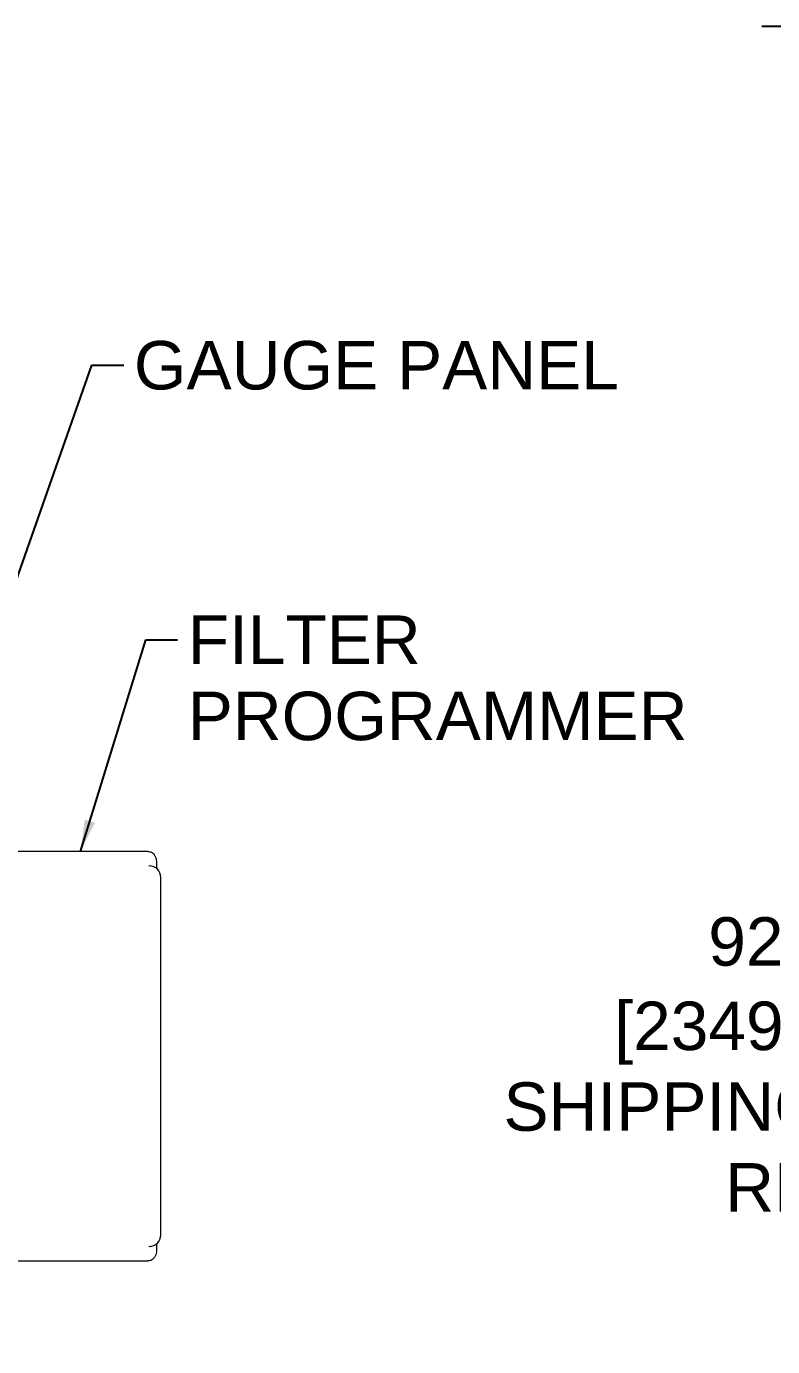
# Model space of a CAD drawing. Header units: inches. Extents: x 17 to 469, y 7 to 301.
# Drawn here: x 263.7 to 296.1, y 74.8 to 132 of the extents above; entities that cross this region are included whole.
import ezdxf

# ---------------------------------------------------------------- set-up
doc = ezdxf.new("R2010")
doc.units = ezdxf.units.IN
doc.header["$LTSCALE"] = 14
doc.header["$MEASUREMENT"] = 0
for name, color, linetype, lineweight in [('Dimension (ANSI)', 7, 'Continuous', 25), ('Symbol (ANSI)', 7, 'Continuous', 25), ('Visible (ANSI)', 7, 'Continuous', 50)]:
    doc.layers.add(name, color=color, linetype=linetype, lineweight=lineweight)
doc.styles.add('MEMCOR Medium', font='arial.ttf')
doc.dimstyles.new('Default (ANSI)', dxfattribs={"dimscale": 14, "dimtxt": 0.15, "dimasz": 0.098425, "dimexe": 0.125, "dimexo": 0.0625, "dimgap": 0.031496, "dimtad": 0, "dimtih": 1, "dimtoh": 1, "dimdec": 4, "dimrnd": 1e-08, "dimzin": 3, "dimdsep": 46, "dimlunit": 5, "dimtxsty": 'MEMCOR Medium', "dimcen": 0.09, "dimdle": 0.393701, "dimclrd": 256, "dimclre": 256, "dimclrt": 256, "dimadec": 0, "dimazin": 1, "dimtfac": 0.8, "dimtofl": 0, "dimtmove": 0, "dimatfit": 3, "dimfxl": 1, "dimfrac": 1, "dimtolj": 1, "dimtzin": 4, "dimlwd": -1, "dimlwe": -1, "dimarcsym": 0})
doc.dimstyles.new('Default (ANSI)$7', dxfattribs={"dimscale": 14, "dimtxt": 0.15, "dimasz": 0.098425, "dimexe": 0.125, "dimexo": 0.0625, "dimgap": 0.031496, "dimtad": 0, "dimtih": 1, "dimtoh": 1, "dimdec": 4, "dimrnd": 1e-08, "dimzin": 3, "dimdsep": 46, "dimlunit": 5, "dimtxsty": 'MEMCOR Medium', "dimcen": 0.09, "dimdle": 0.393701, "dimclrd": 256, "dimclre": 256, "dimclrt": 256, "dimadec": 0, "dimazin": 1, "dimtfac": 0.8, "dimtofl": 0, "dimtmove": 0, "dimatfit": 3, "dimfxl": 1, "dimfrac": 1, "dimtolj": 1, "dimtzin": 4, "dimlwd": -1, "dimlwe": -1, "dimarcsym": 0})

# ---------------------------------------------------------------- blocks, each defined once
blk = doc.blocks.new('*D28')
at = {"layer": 'Defpoints', "color": 0, "transparency": 16777216}
for p in [(297.357, 132.024), (359.397, 132.024), (339.738, 39.509)]:
    blk.add_point(p, dxfattribs=at)
at = {"layer": 'Dimension (ANSI)', "transparency": 16777216}
for p, q in [((358.522, 132.024), (295.607, 132.024)), ((297.357, 130.646), (297.357, 97.371)), ((297.357, 40.887), (297.357, 83.053)), ((338.863, 39.509), (295.607, 39.509))]:
    blk.add_line(p, q, dxfattribs=at)
for points in [[(297.127, 130.646), (297.587, 130.646), (297.357, 132.024)], [(297.127, 40.887), (297.587, 40.887), (297.357, 39.509)]]:
    blk.add_solid(points, dxfattribs=at)
at = {"layer": 'Dimension (ANSI)', "transparency": 16777216, "char_height": 2.1, "attachment_point": 5, "style": 'MEMCOR Medium'}
for s, insert in [('\\A1; \\fArial|b0|i0;92{\\H0.8x;\\S1#2;} in', (297.357, 92.358)), ('\\A1;[2349.9 mm]{\\P\\fArial|b0|i0;SHIPPING HEIGHT\\P\\fArial|b0|i0;REF.}', (297.357, 85.199))]:
    blk.add_mtext(s, dxfattribs=dict(at, insert=insert))

msp = doc.modelspace()

# ---------------------------------------------------------------- linework, layer by layer
at = {"layer": 'Visible (ANSI)', "linetype": 'Continuous', "lineweight": 18}
for p, q in [((268.983277, 96.259211), (261.733277, 96.259211)), ((269.358277, 95.759211), (269.358277, 95.520888)), ((269.54129, 79.634211), (269.54129, 95.134211)), ((269.358277, 79.247534), (269.358277, 79.009211)), ((261.733277, 78.509211), (268.983277, 78.509211))]:
    msp.add_line(p, q, dxfattribs=at)
for centre, start, end in [((269.04129, 95.134211), 0, 90), ((269.04129, 79.634211), 270, 0)]:
    msp.add_arc(centre, 0.5, start, end, dxfattribs=at)
for points, knots in [([(268.983277, 96.259211), (269.018554, 96.259211), (269.053665, 96.252981), (269.119521, 96.230463), (269.149576, 96.213658), (269.20694, 96.171347), (269.23178, 96.144866), (269.279363, 96.081741), (269.298608, 96.04451), (269.328486, 95.969232), (269.338961, 95.931029), (269.353385, 95.853638), (269.357269, 95.814458), (269.35822, 95.76987), (269.358277, 95.764541), (269.358277, 95.759211)], [4.71238898, 4.71238898, 4.71238898, 4.71238898, 4.881717064, 4.881717064, 5.065708718, 5.065708718, 5.298074764, 5.298074764, 5.61223403, 5.61223403, 5.926393295, 5.926393295, 6.24055256, 6.24055256, 6.283185307, 6.283185307, 6.283185307, 6.283185307]), ([(269.020244, 95.638312), (269.020244, 95.638312), (269.025079, 95.635929), (269.035189, 95.634445), (269.038238, 95.634211), (269.04129, 95.634211)], [1.3021109587, 1.3021109587, 1.3021109587, 1.3021109587, 1.4975605794, 1.4975605794, 1.5707963268, 1.5707963268, 1.5707963268, 1.5707963268]), ([(269.358277, 79.009211), (269.358277, 78.969942), (269.35523, 78.930684), (269.342618, 78.853052), (269.333107, 78.814691), (269.305653, 78.739119), (269.28786, 78.701797), (269.237528, 78.62866), (269.204704, 78.592088), (269.125608, 78.540689), (269.085896, 78.52312), (269.022774, 78.511114), (269.00303, 78.509211), (268.983277, 78.509211)], [0, 0, 0, 0, 0.314159265, 0.314159265, 0.628318531, 0.628318531, 0.942477796, 0.942477796, 1.256637061, 1.256637061, 1.47597936, 1.47597936, 1.570796327, 1.570796327, 1.570796327, 1.570796327])]:
    msp.add_open_spline(points, degree=3, knots=knots, dxfattribs=at)
msp.add_open_spline([(269.04129, 79.134211), (269.030094, 79.134211), (269.020244, 79.130111), (269.020244, 79.130111)], degree=3, dxfattribs=at)

# ---------------------------------------------------------------- texts
at = {"layer": 'Symbol (ANSI)', "insert": (268.375443, 118.386574), "char_height": 2.10000007, "width": 21.03681602, "attachment_point": 1, "style": 'MEMCOR Medium'}
msp.add_mtext('\\fArial|b0|i0;GAUGE PANEL', dxfattribs=at)
at = {"layer": 'Symbol (ANSI)', "insert": (270.706397, 106.488898), "char_height": 2.10000007, "width": 21.68346202, "attachment_point": 1, "line_spacing_factor": 0.944221, "style": 'MEMCOR Medium'}
msp.add_mtext('\\fArial|b0|i0;FILTER\\P\\fArial|b0|i0;PROGRAMMER', dxfattribs=at)

# ---------------------------------------------------------------- dimensions: what is measured, and where the dimension line sits
at = {"layer": 'Dimension (ANSI)'}
dim = msp.add_linear_dim(base=(297.357054, 132.024211), p1=(339.737689, 39.509211), p2=(359.397256, 132.024211), angle=90, text=' \\fArial|b0|i0;<> in\\X[2349.9 mm]{\\P\\fArial|b0|i0;SHIPPING HEIGHT\\P\\fArial|b0|i0;REF.}', dimstyle='Default (ANSI)', override={"dimgap": 0.031496, "dimdec": 4, "dimpost": '', "dimtol": 0, "dimlim": 0, "dimtp": 0, "dimtm": 0, "dimtdec": 2, "dimatfit": 1}, dxfattribs=at)
dim.commit()
dim.dimension.update_dxf_attribs({"geometry": '*D28', "text_midpoint": (297.357054, 90.212079), "dimtype": 160})

# ---------------------------------------------------------------- leaders
at = {"layer": 'Symbol (ANSI)', "annotation_type": 0, "has_hookline": 1, "hookline_direction": 0}
for points, text_width in [([(262.346322, 105.381394), (266.556545, 117.336574), (267.934498, 117.336574)], 20.770806), ([(266.057602, 96.259211), (268.8875, 105.438898), (270.265452, 105.438898)], 21.413984)]:
    msp.add_leader(points, dimstyle='Default (ANSI)$7', override={"dimtad": 0}, dxfattribs=dict(at, text_width=text_width))

doc.saveas('drawing.dxf')
